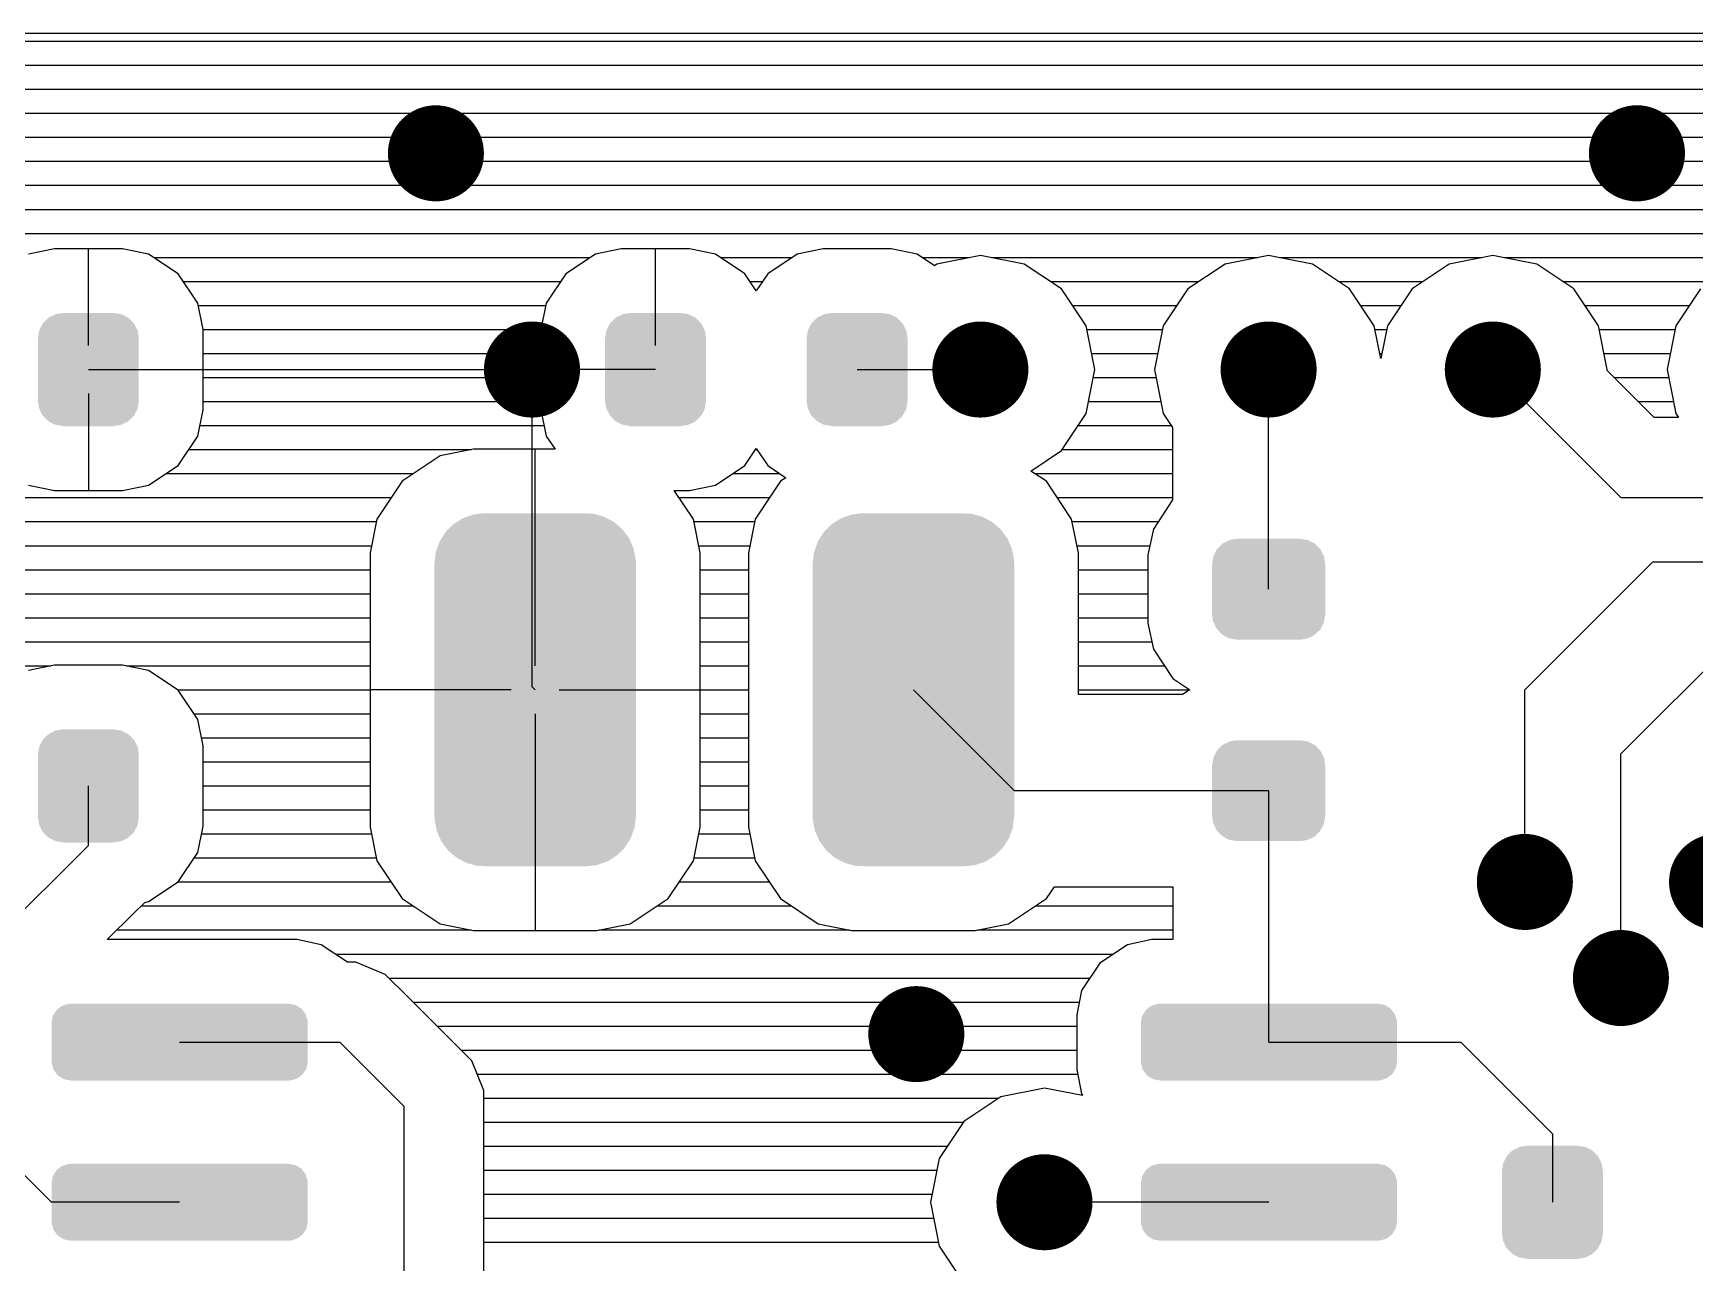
# Model space of a CAD drawing. Extents: x 295 to 953, y 10 to 290.
# Drawn here: x 781.68 to 811.99, y 238.14 to 260.56 of the extents above; entities that cross this region are included whole.
import ezdxf

# ---------------------------------------------------------------- set-up
doc = ezdxf.new("R2010")
doc.units = 0
doc.header["$LTSCALE"] = 5
doc.header["$MEASUREMENT"] = 0
doc.layers.get('0').update_dxf_attribs({"linetype": 'CONTINUOUS', "lineweight": 25})
doc.layers.add('DV-PEI-A6_BOT', color=7, linetype='CONTINUOUS')

msp = doc.modelspace()

# ---------------------------------------------------------------- linework, layer by layer
at = {"const_width": 0.876}
for points in [[(789.466, 258.372, -1), (788.59, 258.372, -1)], [(811.374, 258.372, -1), (810.497, 258.372, -1)], [(791.219, 254.428, -1), (790.342, 254.428, -1)], [(799.397, 254.428, -1), (798.521, 254.428, -1)], [(804.655, 254.428, -1), (803.779, 254.428, -1)], [(808.745, 254.428, -1), (807.868, 254.428, -1)], [(809.329, 245.081, -1), (808.453, 245.081, -1)], [(812.834, 245.081, -1), (811.958, 245.081, -1)], [(811.081, 243.329, -1), (810.205, 243.329, -1)], [(798.229, 242.306, -1), (797.353, 242.306, -1)], [(800.566, 239.239, -1), (799.69, 239.239, -1)]]:
    msp.add_lwpolyline(points, format="xyb", close=True, dxfattribs=at)
for points in [[(783.582, 255.148), (783.526, 255.263), (781.794, 255.148), (781.855, 255.263)], [(783.526, 255.263), (783.513, 255.277), (781.855, 255.263), (781.862, 255.277)], [(783.513, 255.277), (783.424, 255.368), (781.862, 255.277), (781.958, 255.368)], [(783.424, 255.368), (783.406, 255.378), (781.958, 255.368), (781.967, 255.378)], [(783.406, 255.378), (783.295, 255.435), (781.967, 255.378), (782.089, 255.435)], [(783.295, 255.435), (783.265, 255.44), (782.089, 255.435), (782.099, 255.44)], [(783.265, 255.44), (783.151, 255.459), (782.099, 255.44), (782.228, 255.459)], [(783.151, 255.459), (783.151, 255.462), (782.228, 255.459), (782.228, 255.462)], [(793.929, 255.148), (793.872, 255.263), (792.14, 255.148), (792.201, 255.263)], [(793.872, 255.263), (793.86, 255.277), (792.201, 255.263), (792.208, 255.277)], [(793.86, 255.277), (793.771, 255.368), (792.208, 255.277), (792.304, 255.368)], [(793.771, 255.368), (793.752, 255.378), (792.304, 255.368), (792.314, 255.378)], [(793.752, 255.378), (793.641, 255.435), (792.314, 255.378), (792.435, 255.435)], [(793.641, 255.435), (793.611, 255.44), (792.435, 255.435), (792.445, 255.44)], [(793.611, 255.44), (793.497, 255.459), (792.445, 255.44), (792.574, 255.459)], [(793.497, 255.459), (793.497, 255.462), (792.574, 255.459), (792.574, 255.462)], [(797.603, 255.148), (797.547, 255.263), (795.814, 255.148), (795.876, 255.263)], [(797.547, 255.263), (797.534, 255.277), (795.876, 255.263), (795.883, 255.277)], [(797.534, 255.277), (797.445, 255.368), (795.883, 255.277), (795.978, 255.368)], [(797.445, 255.368), (797.427, 255.378), (795.978, 255.368), (795.988, 255.378)], [(797.427, 255.378), (797.316, 255.435), (795.988, 255.378), (796.11, 255.435)], [(797.316, 255.435), (797.286, 255.44), (796.11, 255.435), (796.12, 255.44)], [(797.286, 255.44), (797.172, 255.459), (796.12, 255.44), (796.249, 255.459)], [(797.172, 255.459), (797.172, 255.462), (796.249, 255.459), (796.249, 255.462)], [(783.609, 255.004), (783.59, 255.132), (781.769, 255.004), (781.791, 255.132)], [(783.609, 255.001), (783.609, 255.004), (781.769, 255.001), (781.769, 255.004)], [(783.609, 253.856), (783.609, 255.001), (781.769, 253.856), (781.769, 255.001)], [(783.59, 255.132), (783.582, 255.148), (781.791, 255.132), (781.794, 255.148)], [(793.956, 255.004), (793.936, 255.132), (792.115, 255.004), (792.137, 255.132)], [(793.956, 255.001), (793.956, 255.004), (792.115, 255.001), (792.115, 255.004)], [(793.956, 253.856), (793.956, 255.001), (792.115, 253.856), (792.115, 255.001)], [(793.936, 255.132), (793.929, 255.148), (792.137, 255.132), (792.14, 255.148)], [(797.63, 255.004), (797.611, 255.132), (795.79, 255.004), (795.812, 255.132)], [(797.63, 255.001), (797.63, 255.004), (795.79, 255.001), (795.79, 255.004)], [(797.63, 253.856), (797.63, 255.001), (795.79, 253.856), (795.79, 255.001)], [(797.611, 255.132), (797.603, 255.148), (795.812, 255.132), (795.814, 255.148)], [(783.609, 253.853), (783.609, 253.856), (781.769, 253.853), (781.769, 253.856)], [(783.588, 253.725), (783.609, 253.853), (781.789, 253.725), (781.769, 253.853)], [(783.585, 253.709), (783.588, 253.725), (781.796, 253.709), (781.789, 253.725)], [(783.524, 253.593), (783.585, 253.709), (781.852, 253.593), (781.796, 253.709)], [(793.956, 253.853), (793.956, 253.856), (792.115, 253.853), (792.115, 253.856)], [(793.934, 253.725), (793.956, 253.853), (792.135, 253.725), (792.115, 253.853)], [(793.931, 253.709), (793.934, 253.725), (792.142, 253.709), (792.135, 253.725)], [(793.87, 253.593), (793.931, 253.709), (792.199, 253.593), (792.142, 253.709)], [(797.63, 253.853), (797.63, 253.856), (795.79, 253.853), (795.79, 253.856)], [(797.608, 253.725), (797.63, 253.853), (795.81, 253.725), (795.79, 253.853)], [(797.606, 253.709), (797.608, 253.725), (795.817, 253.709), (795.81, 253.725)], [(797.544, 253.593), (797.606, 253.709), (795.873, 253.593), (795.817, 253.709)], [(783.517, 253.58), (783.524, 253.593), (781.865, 253.58), (781.852, 253.593)], [(783.421, 253.489), (783.517, 253.58), (781.954, 253.489), (781.865, 253.58)], [(783.411, 253.479), (783.421, 253.489), (781.972, 253.479), (781.954, 253.489)], [(783.29, 253.421), (783.411, 253.479), (782.084, 253.421), (781.972, 253.479)], [(783.279, 253.417), (783.29, 253.421), (782.114, 253.417), (782.084, 253.421)], [(783.151, 253.398), (783.279, 253.417), (782.228, 253.398), (782.114, 253.417)], [(783.151, 253.394), (783.151, 253.398), (782.228, 253.394), (782.228, 253.398)], [(793.863, 253.58), (793.87, 253.593), (792.211, 253.58), (792.199, 253.593)], [(793.767, 253.489), (793.863, 253.58), (792.3, 253.489), (792.211, 253.58)], [(793.757, 253.479), (793.767, 253.489), (792.319, 253.479), (792.3, 253.489)], [(793.636, 253.421), (793.757, 253.479), (792.43, 253.421), (792.319, 253.479)], [(793.626, 253.417), (793.636, 253.421), (792.46, 253.417), (792.43, 253.421)], [(793.497, 253.398), (793.626, 253.417), (792.574, 253.398), (792.46, 253.417)], [(793.497, 253.394), (793.497, 253.398), (792.574, 253.394), (792.574, 253.398)], [(797.537, 253.58), (797.544, 253.593), (795.886, 253.58), (795.873, 253.593)], [(797.442, 253.489), (797.537, 253.58), (795.975, 253.489), (795.886, 253.58)], [(797.432, 253.479), (797.442, 253.489), (795.993, 253.479), (795.975, 253.489)], [(797.31, 253.421), (797.432, 253.479), (796.105, 253.421), (795.993, 253.479)], [(797.3, 253.417), (797.31, 253.421), (796.135, 253.417), (796.105, 253.421)], [(797.172, 253.398), (797.3, 253.417), (796.249, 253.398), (796.135, 253.417)], [(797.172, 253.394), (797.172, 253.398), (796.249, 253.394), (796.249, 253.398)], [(792.43, 251.514), (792.319, 251.61), (789.255, 251.514), (789.351, 251.61)], [(792.319, 251.61), (792.273, 251.649), (789.351, 251.61), (789.414, 251.649)], [(792.273, 251.649), (792.14, 251.719), (789.414, 251.649), (789.527, 251.719)], [(792.14, 251.719), (792.09, 251.746), (789.527, 251.719), (789.604, 251.746)], [(792.09, 251.746), (791.935, 251.786), (789.604, 251.746), (789.723, 251.786)], [(791.935, 251.786), (791.89, 251.799), (789.723, 251.786), (789.838, 251.799)], [(791.89, 251.799), (791.683, 251.805), (789.838, 251.799), (789.903, 251.805)], [(789.994, 251.805), (789.929, 251.808), (789.903, 251.805), (789.929, 251.808)], [(799.33, 251.514), (799.218, 251.61), (796.154, 251.514), (796.251, 251.61)], [(799.218, 251.61), (799.173, 251.649), (796.251, 251.61), (796.314, 251.649)], [(799.173, 251.649), (799.039, 251.719), (796.314, 251.649), (796.427, 251.719)], [(799.039, 251.719), (798.989, 251.746), (796.427, 251.719), (796.503, 251.746)], [(798.989, 251.746), (798.835, 251.786), (796.503, 251.746), (796.622, 251.786)], [(798.835, 251.786), (798.789, 251.799), (796.622, 251.786), (796.737, 251.799)], [(798.789, 251.799), (798.582, 251.805), (796.737, 251.799), (796.802, 251.805)], [(796.893, 251.805), (796.828, 251.808), (796.802, 251.805), (796.828, 251.808)], [(792.636, 251.158), (792.579, 251.289), (789.047, 251.158), (789.094, 251.289)], [(792.579, 251.289), (792.553, 251.348), (789.094, 251.289), (789.131, 251.348)], [(792.553, 251.348), (792.467, 251.464), (789.131, 251.348), (789.204, 251.464)], [(792.467, 251.464), (792.43, 251.514), (789.204, 251.464), (789.255, 251.514)], [(799.535, 251.158), (799.478, 251.289), (795.947, 251.158), (795.993, 251.289)], [(799.478, 251.289), (799.453, 251.348), (795.993, 251.289), (796.03, 251.348)], [(799.453, 251.348), (799.367, 251.464), (796.03, 251.348), (796.104, 251.464)], [(799.367, 251.464), (799.33, 251.514), (796.104, 251.464), (796.154, 251.514)], [(805.155, 251.156), (805.066, 251.249), (803.277, 251.156), (803.372, 251.249)], [(805.066, 251.249), (805.048, 251.258), (803.372, 251.249), (803.381, 251.258)], [(805.048, 251.258), (804.936, 251.317), (803.381, 251.258), (803.503, 251.317)], [(804.936, 251.317), (804.909, 251.321), (803.503, 251.317), (803.512, 251.321)], [(804.909, 251.321), (804.793, 251.341), (803.512, 251.321), (803.642, 251.341)], [(792.676, 250.888), (792.674, 250.954), (789.002, 250.888), (789.009, 250.954)], [(792.674, 250.954), (792.648, 251.094), (789.009, 250.954), (789.025, 251.094)], [(792.648, 251.094), (792.636, 251.158), (789.025, 251.094), (789.047, 251.158)], [(799.576, 250.888), (799.573, 250.954), (795.901, 250.888), (795.909, 250.954)], [(799.573, 250.954), (799.547, 251.094), (795.909, 250.954), (795.924, 251.094)], [(799.547, 251.094), (799.535, 251.158), (795.924, 251.094), (795.947, 251.158)], [(805.248, 250.882), (805.23, 251.012), (803.186, 250.882), (803.207, 251.012)], [(805.23, 251.012), (805.223, 251.026), (803.207, 251.012), (803.209, 251.026)], [(805.223, 251.026), (805.167, 251.143), (803.209, 251.026), (803.27, 251.143)], [(805.167, 251.143), (805.155, 251.156), (803.27, 251.143), (803.277, 251.156)], [(792.679, 246.288), (792.679, 250.885), (788.999, 246.288), (788.999, 250.885)], [(792.676, 250.885), (792.676, 250.888), (789.002, 250.885), (789.002, 250.888)], [(799.579, 246.288), (799.579, 250.885), (795.898, 246.288), (795.898, 250.885)], [(799.576, 250.885), (799.576, 250.888), (795.901, 250.885), (795.901, 250.888)], [(805.251, 249.959), (805.251, 250.882), (803.183, 249.959), (803.183, 250.882)], [(805.227, 249.83), (805.248, 249.959), (803.205, 249.83), (803.186, 249.959)], [(805.225, 249.815), (805.227, 249.83), (803.212, 249.815), (803.205, 249.83)], [(805.164, 249.698), (805.225, 249.815), (803.268, 249.698), (803.212, 249.815)], [(805.158, 249.686), (805.164, 249.698), (803.28, 249.686), (803.268, 249.698)], [(805.062, 249.593), (805.158, 249.686), (803.369, 249.593), (803.28, 249.686)], [(805.053, 249.584), (805.062, 249.593), (803.386, 249.584), (803.369, 249.593)], [(804.931, 249.525), (805.053, 249.584), (803.498, 249.525), (803.386, 249.584)], [(804.922, 249.52), (804.931, 249.525), (803.526, 249.52), (803.498, 249.525)], [(804.793, 249.501), (804.922, 249.52), (803.642, 249.501), (803.526, 249.52)], [(783.582, 247.553), (783.526, 247.669), (781.794, 247.553), (781.855, 247.669)], [(783.526, 247.669), (783.513, 247.682), (781.855, 247.669), (781.862, 247.682)], [(783.513, 247.682), (783.424, 247.773), (781.862, 247.682), (781.958, 247.773)], [(783.424, 247.773), (783.406, 247.783), (781.958, 247.773), (781.967, 247.783)], [(783.406, 247.783), (783.295, 247.841), (781.967, 247.783), (782.089, 247.841)], [(783.295, 247.841), (783.265, 247.846), (782.089, 247.841), (782.099, 247.846)], [(783.265, 247.846), (783.151, 247.864), (782.099, 247.846), (782.228, 247.864)], [(783.151, 247.864), (783.151, 247.868), (782.228, 247.864), (782.228, 247.868)], [(805.048, 247.583), (804.936, 247.642), (803.381, 247.583), (803.503, 247.642)], [(804.936, 247.642), (804.909, 247.647), (803.503, 247.642), (803.512, 247.647)], [(804.909, 247.647), (804.793, 247.666), (803.512, 247.647), (803.642, 247.666)], [(783.609, 247.409), (783.59, 247.538), (781.769, 247.409), (781.791, 247.538)], [(783.609, 247.406), (783.609, 247.409), (781.769, 247.406), (781.769, 247.409)], [(783.609, 246.261), (783.609, 247.406), (781.769, 246.261), (781.769, 247.406)], [(783.59, 247.538), (783.582, 247.553), (781.791, 247.538), (781.794, 247.553)], [(805.248, 247.208), (805.23, 247.337), (803.186, 247.208), (803.207, 247.337)], [(805.23, 247.337), (805.223, 247.352), (803.207, 247.337), (803.209, 247.352)], [(805.223, 247.352), (805.167, 247.469), (803.209, 247.352), (803.27, 247.469)], [(805.167, 247.469), (805.155, 247.481), (803.27, 247.469), (803.277, 247.481)], [(805.155, 247.481), (805.066, 247.574), (803.277, 247.481), (803.372, 247.574)], [(805.066, 247.574), (805.048, 247.583), (803.372, 247.574), (803.381, 247.583)], [(805.251, 246.285), (805.251, 247.208), (803.183, 246.285), (803.183, 247.208)], [(783.609, 246.258), (783.609, 246.261), (781.769, 246.258), (781.769, 246.261)], [(783.588, 246.13), (783.609, 246.258), (781.789, 246.13), (781.769, 246.258)], [(783.585, 246.114), (783.588, 246.13), (781.796, 246.114), (781.789, 246.13)], [(783.524, 245.999), (783.585, 246.114), (781.852, 245.999), (781.796, 246.114)], [(792.676, 246.285), (792.676, 246.288), (789.002, 246.285), (789.002, 246.288)], [(792.669, 246.218), (792.676, 246.285), (789.004, 246.218), (789.002, 246.285)], [(792.653, 246.079), (792.669, 246.218), (789.03, 246.079), (789.004, 246.218)], [(799.576, 246.285), (799.576, 246.288), (795.901, 246.285), (795.901, 246.288)], [(799.568, 246.218), (799.576, 246.285), (795.903, 246.218), (795.901, 246.285)], [(799.552, 246.079), (799.568, 246.218), (795.929, 246.079), (795.903, 246.218)], [(805.227, 246.155), (805.248, 246.285), (803.205, 246.155), (803.186, 246.285)], [(805.225, 246.141), (805.227, 246.155), (803.212, 246.141), (803.205, 246.155)], [(805.164, 246.024), (805.225, 246.141), (803.268, 246.024), (803.212, 246.141)], [(783.517, 245.986), (783.524, 245.999), (781.865, 245.986), (781.852, 245.999)], [(783.421, 245.894), (783.517, 245.986), (781.954, 245.894), (781.865, 245.986)], [(783.411, 245.885), (783.421, 245.894), (781.972, 245.885), (781.954, 245.894)], [(783.29, 245.827), (783.411, 245.885), (782.084, 245.827), (781.972, 245.885)], [(783.279, 245.822), (783.29, 245.827), (782.114, 245.822), (782.084, 245.827)], [(783.151, 245.804), (783.279, 245.822), (782.228, 245.804), (782.114, 245.822)], [(783.151, 245.8), (783.151, 245.804), (782.228, 245.8), (782.228, 245.804)], [(792.63, 246.015), (792.653, 246.079), (789.042, 246.015), (789.03, 246.079)], [(792.584, 245.884), (792.63, 246.015), (789.099, 245.884), (789.042, 246.015)], [(792.547, 245.825), (792.584, 245.884), (789.125, 245.825), (789.099, 245.884)], [(792.474, 245.709), (792.547, 245.825), (789.211, 245.709), (789.125, 245.825)], [(799.53, 246.015), (799.552, 246.079), (795.941, 246.015), (795.929, 246.079)], [(799.484, 245.884), (799.53, 246.015), (795.999, 245.884), (795.941, 246.015)], [(799.447, 245.825), (799.484, 245.884), (796.024, 245.825), (795.999, 245.884)], [(799.373, 245.709), (799.447, 245.825), (796.11, 245.709), (796.024, 245.825)], [(805.158, 246.011), (805.164, 246.024), (803.28, 246.011), (803.268, 246.024)], [(805.062, 245.918), (805.158, 246.011), (803.369, 245.918), (803.28, 246.011)], [(805.053, 245.909), (805.062, 245.918), (803.386, 245.909), (803.369, 245.918)], [(804.931, 245.85), (805.053, 245.909), (803.498, 245.85), (803.386, 245.909)], [(804.922, 245.846), (804.931, 245.85), (803.526, 245.846), (803.498, 245.85)], [(804.793, 245.826), (804.922, 245.846), (803.642, 245.826), (803.526, 245.846)], [(792.423, 245.658), (792.474, 245.709), (789.248, 245.658), (789.211, 245.709)], [(792.327, 245.563), (792.423, 245.658), (789.359, 245.563), (789.248, 245.658)], [(792.264, 245.524), (792.327, 245.563), (789.405, 245.524), (789.359, 245.563)], [(792.151, 245.453), (792.264, 245.524), (789.538, 245.453), (789.405, 245.524)], [(799.323, 245.658), (799.373, 245.709), (796.147, 245.658), (796.11, 245.709)], [(799.226, 245.563), (799.323, 245.658), (796.258, 245.563), (796.147, 245.658)], [(799.163, 245.524), (799.226, 245.563), (796.304, 245.524), (796.258, 245.563)], [(799.05, 245.453), (799.163, 245.524), (796.437, 245.453), (796.304, 245.524)], [(792.074, 245.427), (792.151, 245.453), (789.588, 245.427), (789.538, 245.453)], [(791.955, 245.386), (792.074, 245.427), (789.743, 245.386), (789.588, 245.427)], [(791.841, 245.374), (791.955, 245.386), (789.788, 245.374), (789.743, 245.386)], [(791.777, 245.367), (791.841, 245.374), (789.995, 245.367), (789.788, 245.374)], [(791.749, 245.365), (791.777, 245.367), (791.749, 245.365), (791.683, 245.367)], [(798.974, 245.427), (799.05, 245.453), (796.487, 245.427), (796.437, 245.453)], [(798.854, 245.386), (798.974, 245.427), (796.642, 245.386), (796.487, 245.427)], [(798.741, 245.374), (798.854, 245.386), (796.687, 245.374), (796.642, 245.386)], [(798.676, 245.367), (798.741, 245.374), (796.894, 245.367), (796.687, 245.374)], [(798.648, 245.365), (798.676, 245.367), (798.648, 245.365), (798.582, 245.367)], [(786.595, 242.745), (786.575, 242.772), (782.107, 242.745), (782.142, 242.772)], [(786.575, 242.772), (786.491, 242.823), (782.142, 242.772), (782.208, 242.823)], [(786.491, 242.823), (786.466, 242.838), (782.208, 242.823), (782.26, 242.838)], [(786.466, 242.838), (786.352, 242.859), (782.26, 242.838), (782.33, 242.859)], [(786.352, 242.859), (786.341, 242.861), (782.33, 242.859), (782.368, 242.861)], [(806.464, 242.745), (806.443, 242.772), (801.976, 242.745), (802.011, 242.772)], [(806.443, 242.772), (806.36, 242.823), (802.011, 242.772), (802.077, 242.823)], [(806.36, 242.823), (806.335, 242.838), (802.077, 242.823), (802.128, 242.838)], [(806.335, 242.838), (806.22, 242.859), (802.128, 242.838), (802.199, 242.859)], [(806.22, 242.859), (806.209, 242.861), (802.199, 242.859), (802.237, 242.861)], [(786.691, 242.511), (786.689, 242.549), (782.018, 242.511), (782.025, 242.549)], [(786.691, 241.81), (786.691, 242.511), (782.018, 241.81), (782.018, 242.511)], [(786.689, 242.549), (786.663, 242.636), (782.025, 242.549), (782.041, 242.636)], [(786.663, 242.636), (786.653, 242.671), (782.041, 242.636), (782.062, 242.671)], [(786.653, 242.671), (786.595, 242.745), (782.062, 242.671), (782.107, 242.745)], [(806.56, 242.511), (806.558, 242.549), (801.886, 242.511), (801.893, 242.549)], [(806.56, 241.81), (806.56, 242.511), (801.886, 241.81), (801.886, 242.511)], [(806.558, 242.549), (806.532, 242.636), (801.893, 242.549), (801.909, 242.636)], [(806.532, 242.636), (806.521, 242.671), (801.909, 242.636), (801.93, 242.671)], [(806.521, 242.671), (806.464, 242.745), (801.93, 242.671), (801.976, 242.745)], [(786.684, 241.772), (786.691, 241.81), (782.02, 241.772), (782.018, 241.81)], [(786.668, 241.684), (786.684, 241.772), (782.046, 241.684), (782.02, 241.772)], [(786.647, 241.65), (786.668, 241.684), (782.056, 241.65), (782.046, 241.684)], [(786.601, 241.576), (786.647, 241.65), (782.113, 241.576), (782.056, 241.65)], [(786.567, 241.549), (786.601, 241.576), (782.134, 241.549), (782.113, 241.576)], [(786.501, 241.498), (786.567, 241.549), (782.217, 241.498), (782.134, 241.549)], [(806.553, 241.772), (806.56, 241.81), (801.888, 241.772), (801.886, 241.81)], [(806.537, 241.684), (806.553, 241.772), (801.914, 241.684), (801.888, 241.772)], [(806.515, 241.65), (806.537, 241.684), (801.925, 241.65), (801.914, 241.684)], [(806.47, 241.576), (806.515, 241.65), (801.982, 241.576), (801.925, 241.65)], [(806.435, 241.549), (806.47, 241.576), (802.003, 241.549), (801.982, 241.576)], [(806.369, 241.498), (806.435, 241.549), (802.086, 241.498), (802.003, 241.549)], [(786.449, 241.482), (786.501, 241.498), (782.243, 241.482), (782.217, 241.498)], [(786.378, 241.461), (786.449, 241.482), (782.357, 241.461), (782.243, 241.482)], [(786.341, 241.459), (786.378, 241.461), (782.368, 241.459), (782.357, 241.461)], [(806.318, 241.482), (806.369, 241.498), (802.111, 241.482), (802.086, 241.498)], [(806.247, 241.461), (806.318, 241.482), (802.226, 241.461), (802.111, 241.482)], [(806.209, 241.459), (806.247, 241.461), (802.237, 241.459), (802.226, 241.461)], [(810.286, 239.959), (810.23, 240.074), (808.497, 239.959), (808.559, 240.074)], [(810.23, 240.074), (810.217, 240.087), (808.559, 240.074), (808.566, 240.087)], [(810.217, 240.087), (810.128, 240.179), (808.566, 240.087), (808.661, 240.179)], [(810.128, 240.179), (810.11, 240.188), (808.661, 240.179), (808.671, 240.188)], [(810.11, 240.188), (809.999, 240.246), (808.671, 240.188), (808.793, 240.246)], [(809.999, 240.246), (809.969, 240.251), (808.793, 240.246), (808.803, 240.251)], [(809.969, 240.251), (809.855, 240.269), (808.803, 240.251), (808.932, 240.269)], [(809.855, 240.269), (809.855, 240.273), (808.932, 240.269), (808.932, 240.273)], [(786.663, 239.715), (786.653, 239.75), (782.041, 239.715), (782.062, 239.75)], [(786.653, 239.75), (786.595, 239.824), (782.062, 239.75), (782.107, 239.824)], [(786.595, 239.824), (786.575, 239.851), (782.107, 239.824), (782.142, 239.851)], [(786.575, 239.851), (786.491, 239.902), (782.142, 239.851), (782.208, 239.902)], [(786.491, 239.902), (786.466, 239.917), (782.208, 239.902), (782.26, 239.917)], [(786.466, 239.917), (786.352, 239.938), (782.26, 239.917), (782.33, 239.938)], [(786.352, 239.938), (786.341, 239.94), (782.33, 239.938), (782.368, 239.94)], [(806.532, 239.715), (806.521, 239.75), (801.909, 239.715), (801.93, 239.75)], [(806.521, 239.75), (806.464, 239.824), (801.93, 239.75), (801.976, 239.824)], [(806.464, 239.824), (806.443, 239.851), (801.976, 239.824), (802.011, 239.851)], [(806.443, 239.851), (806.36, 239.902), (802.011, 239.851), (802.077, 239.902)], [(806.36, 239.902), (806.335, 239.917), (802.077, 239.902), (802.128, 239.917)], [(806.335, 239.917), (806.22, 239.938), (802.128, 239.917), (802.199, 239.938)], [(806.22, 239.938), (806.209, 239.94), (802.199, 239.938), (802.237, 239.94)], [(810.313, 239.815), (810.294, 239.943), (808.473, 239.815), (808.495, 239.943)], [(810.313, 239.812), (810.313, 239.815), (808.473, 239.812), (808.473, 239.815)], [(810.313, 238.667), (810.313, 239.812), (808.473, 238.667), (808.473, 239.812)], [(810.294, 239.943), (810.286, 239.959), (808.495, 239.943), (808.497, 239.959)], [(786.691, 239.59), (786.689, 239.628), (782.018, 239.59), (782.025, 239.628)], [(786.691, 238.889), (786.691, 239.59), (782.018, 238.889), (782.018, 239.59)], [(786.689, 239.628), (786.663, 239.715), (782.025, 239.628), (782.041, 239.715)], [(806.56, 239.59), (806.558, 239.628), (801.886, 239.59), (801.893, 239.628)], [(806.56, 238.889), (806.56, 239.59), (801.886, 238.889), (801.886, 239.59)], [(806.558, 239.628), (806.532, 239.715), (801.893, 239.628), (801.909, 239.715)], [(786.684, 238.851), (786.691, 238.889), (782.02, 238.851), (782.018, 238.889)], [(786.668, 238.763), (786.684, 238.851), (782.046, 238.763), (782.02, 238.851)], [(806.553, 238.851), (806.56, 238.889), (801.888, 238.851), (801.886, 238.889)], [(806.537, 238.763), (806.553, 238.851), (801.914, 238.763), (801.888, 238.851)], [(786.647, 238.729), (786.668, 238.763), (782.056, 238.729), (782.046, 238.763)], [(786.601, 238.655), (786.647, 238.729), (782.113, 238.655), (782.056, 238.729)], [(786.567, 238.628), (786.601, 238.655), (782.134, 238.628), (782.113, 238.655)], [(786.501, 238.577), (786.567, 238.628), (782.217, 238.577), (782.134, 238.628)], [(786.449, 238.561), (786.501, 238.577), (782.243, 238.561), (782.217, 238.577)], [(786.378, 238.54), (786.449, 238.561), (782.357, 238.54), (782.243, 238.561)], [(786.341, 238.538), (786.378, 238.54), (782.368, 238.538), (782.357, 238.54)], [(806.515, 238.729), (806.537, 238.763), (801.925, 238.729), (801.914, 238.763)], [(806.47, 238.655), (806.515, 238.729), (801.982, 238.655), (801.925, 238.729)], [(806.435, 238.628), (806.47, 238.655), (802.003, 238.628), (801.982, 238.655)], [(806.369, 238.577), (806.435, 238.628), (802.086, 238.577), (802.003, 238.628)], [(806.318, 238.561), (806.369, 238.577), (802.111, 238.561), (802.086, 238.577)], [(806.247, 238.54), (806.318, 238.561), (802.226, 238.54), (802.111, 238.561)], [(806.209, 238.538), (806.247, 238.54), (802.237, 238.538), (802.226, 238.54)], [(810.313, 238.664), (810.313, 238.667), (808.473, 238.664), (808.473, 238.667)], [(810.291, 238.535), (810.313, 238.664), (808.492, 238.535), (808.473, 238.664)], [(810.289, 238.52), (810.291, 238.535), (808.5, 238.52), (808.492, 238.535)], [(810.227, 238.404), (810.289, 238.52), (808.556, 238.404), (808.5, 238.52)], [(810.22, 238.391), (810.227, 238.404), (808.569, 238.391), (808.556, 238.404)], [(810.125, 238.3), (810.22, 238.391), (808.658, 238.3), (808.569, 238.391)], [(810.115, 238.29), (810.125, 238.3), (808.676, 238.29), (808.658, 238.3)], [(809.993, 238.232), (810.115, 238.29), (808.788, 238.232), (808.676, 238.29)], [(809.983, 238.227), (809.993, 238.232), (808.818, 238.227), (808.788, 238.232)], [(809.855, 238.209), (809.983, 238.227), (808.932, 238.209), (808.818, 238.227)], [(809.855, 238.205), (809.855, 238.209), (808.932, 238.205), (808.932, 238.209)]]:
    msp.add_solid(points)
at = {"layer": 'DV-PEI-A6_BOT'}
for p, q in [((840.765, 260.411), (532.663, 260.411)), ((682.411, 260.562), (840.864, 260.562)), ((840.63, 259.972), (756.4, 259.972)), ((840.601, 259.534), (757.534, 259.534)), ((840.601, 259.096), (758.007, 259.096)), ((840.601, 258.658), (758.299, 258.658)), ((840.63, 258.22), (758.433, 258.22)), ((840.765, 257.782), (758.521, 257.782)), ((841.063, 257.344), (758.492, 257.344)), ((842.003, 256.905), (758.404, 256.905)), ((782.07, 256.631), (781.597, 256.532)), ((783.314, 256.631), (782.07, 256.631)), ((782.689, 254.867), (782.689, 256.631)), ((783.788, 256.532), (783.314, 256.631)), ((784.325, 256.175), (783.788, 256.532)), ((791.844, 256.467), (783.881, 256.467)), ((791.937, 256.532), (791.4, 256.175)), ((792.41, 256.631), (791.937, 256.532)), ((793.655, 256.631), (792.41, 256.631)), ((793.036, 254.867), (793.036, 256.631)), ((794.128, 256.532), (793.655, 256.631)), ((794.665, 256.175), (794.128, 256.532)), ((795.524, 256.467), (794.221, 256.467)), ((795.618, 256.532), (795.08, 256.175)), ((796.091, 256.631), (795.618, 256.532)), ((797.335, 256.631), (796.091, 256.631)), ((797.808, 256.532), (797.335, 256.631)), ((798.124, 256.321), (797.808, 256.532)), ((798.761, 256.467), (797.902, 256.467)), ((798.959, 256.508), (798.165, 256.35)), ((799.76, 256.35), (798.959, 256.508)), ((804.018, 256.467), (799.164, 256.467)), ((804.217, 256.508), (803.423, 256.35)), ((805.017, 256.35), (804.217, 256.508)), ((808.108, 256.467), (804.422, 256.467)), ((808.307, 256.508), (807.512, 256.35)), ((809.107, 256.35), (808.307, 256.508)), ((813.366, 256.467), (808.511, 256.467)), ((784.687, 255.638), (784.325, 256.175)), ((791.4, 256.175), (791.038, 255.638)), ((794.87, 255.866), (794.665, 256.175)), ((795.08, 256.175), (794.87, 255.866)), ((798.165, 256.35), (798.124, 256.321)), ((800.437, 255.901), (799.76, 256.35)), ((803.423, 256.35), (802.745, 255.901)), ((805.695, 255.901), (805.017, 256.35)), ((807.512, 256.35), (806.834, 255.901)), ((809.785, 255.901), (809.107, 256.35)), ((791.306, 256.029), (784.419, 256.029)), ((794.981, 256.029), (794.765, 256.029)), ((802.944, 256.029), (800.239, 256.029)), ((800.887, 255.223), (800.437, 255.901)), ((802.745, 255.901), (802.295, 255.223)), ((807.033, 256.029), (805.497, 256.029)), ((806.145, 255.223), (805.695, 255.901)), ((806.834, 255.901), (806.385, 255.223)), ((812.291, 256.029), (809.586, 256.029)), ((810.234, 255.223), (809.785, 255.901)), ((812.092, 255.901), (811.642, 255.223)), ((784.781, 255.159), (784.687, 255.638)), ((791.032, 255.591), (784.693, 255.591)), ((791.038, 255.638), (790.944, 255.159)), ((802.54, 255.591), (800.642, 255.591)), ((806.63, 255.591), (805.9, 255.591)), ((811.888, 255.591), (809.989, 255.591)), ((801.045, 254.428), (800.887, 255.223)), ((802.295, 255.223), (802.137, 254.428)), ((806.262, 254.627), (806.145, 255.223)), ((806.385, 255.223), (806.262, 254.627)), ((810.392, 254.428), (810.234, 255.223)), ((811.642, 255.223), (811.485, 254.428)), ((784.781, 253.692), (784.781, 255.159)), ((790.944, 255.153), (784.781, 255.153)), ((790.944, 255.159), (790.944, 253.692)), ((802.283, 255.153), (800.899, 255.153)), ((806.373, 255.153), (806.157, 255.153)), ((811.631, 255.153), (810.246, 255.153)), ((790.944, 254.715), (784.781, 254.715)), ((802.196, 254.715), (800.986, 254.715)), ((806.285, 254.715), (806.244, 254.715)), ((811.543, 254.715), (810.334, 254.715)), ((782.689, 254.428), (790.781, 254.428)), ((783.127, 254.428), (784.781, 254.428)), ((790.944, 254.277), (784.781, 254.277)), ((790.781, 248.639), (790.781, 254.428)), ((793.036, 254.428), (790.781, 254.428)), ((792.597, 254.428), (790.944, 254.428)), ((796.71, 254.428), (798.959, 254.428)), ((800.887, 253.628), (801.045, 254.428)), ((802.167, 254.277), (801.016, 254.277)), ((802.137, 254.428), (802.295, 253.628)), ((804.217, 250.421), (804.217, 254.428)), ((808.307, 254.428), (810.643, 252.092)), ((810.392, 254.411), (810.392, 254.428)), ((811.251, 253.552), (810.392, 254.411)), ((811.514, 254.277), (810.521, 254.277)), ((811.485, 254.428), (811.642, 253.628)), ((782.689, 253.99), (782.689, 252.22)), ((784.687, 253.213), (784.781, 253.692)), ((790.944, 253.838), (784.781, 253.838)), ((790.944, 253.692), (791.038, 253.213)), ((802.254, 253.838), (800.928, 253.838)), ((811.601, 253.838), (810.959, 253.838)), ((791.003, 253.4), (784.722, 253.4)), ((800.437, 252.95), (800.887, 253.628)), ((802.441, 253.4), (800.741, 253.4)), ((802.295, 253.628), (802.465, 253.371)), ((802.465, 253.371), (802.465, 252.051)), ((811.695, 253.552), (811.251, 253.552)), ((811.642, 253.628), (811.695, 253.552)), ((784.325, 252.676), (784.687, 253.213)), ((791.038, 253.213), (791.201, 252.974)), ((789.676, 252.962), (784.518, 252.962)), ((789.104, 252.851), (788.415, 252.39)), ((789.711, 252.974), (789.104, 252.851)), ((791.201, 252.974), (789.711, 252.974)), ((790.839, 249.025), (790.839, 252.974)), ((794.665, 252.676), (794.87, 252.985)), ((794.887, 252.962), (794.858, 252.962)), ((794.87, 252.985), (795.08, 252.676)), ((799.882, 252.576), (800.437, 252.95)), ((802.465, 252.962), (800.443, 252.962)), ((783.788, 252.319), (784.325, 252.676)), ((788.619, 252.524), (784.103, 252.524)), ((794.128, 252.319), (794.665, 252.676)), ((795.302, 252.524), (794.443, 252.524)), ((795.08, 252.676), (795.413, 252.454)), ((800.163, 252.39), (799.882, 252.576)), ((802.465, 252.524), (799.958, 252.524)), ((781.597, 252.319), (782.07, 252.22)), ((782.07, 252.22), (783.314, 252.22)), ((783.314, 252.22), (783.788, 252.319)), ((788.415, 252.39), (787.953, 251.7)), ((793.725, 251.7), (793.374, 252.22)), ((793.374, 252.22), (793.655, 252.22)), ((793.655, 252.22), (794.128, 252.319)), ((795.314, 252.39), (794.852, 251.7)), ((795.413, 252.454), (795.314, 252.39)), ((800.624, 251.7), (800.163, 252.39)), ((788.21, 252.086), (765.391, 252.086)), ((795.109, 252.086), (793.468, 252.086)), ((802.465, 252.086), (800.367, 252.086)), ((802.465, 252.051), (802.114, 251.519)), ((810.643, 252.092), (827.001, 252.092)), ((787.941, 251.648), (764.953, 251.648)), ((787.953, 251.7), (787.83, 251.087)), ((793.848, 251.087), (793.725, 251.7)), ((794.841, 251.648), (793.737, 251.648)), ((794.852, 251.7), (794.73, 251.087)), ((800.747, 251.087), (800.624, 251.7)), ((802.202, 251.648), (800.636, 251.648)), ((802.114, 251.519), (802.015, 251.046)), ((787.854, 251.209), (764.784, 251.209)), ((787.83, 251.087), (787.83, 246.08)), ((794.753, 251.209), (793.824, 251.209)), ((793.848, 246.08), (793.848, 251.087)), ((794.73, 251.087), (794.73, 246.08)), ((802.05, 251.209), (800.724, 251.209)), ((800.747, 248.499), (800.747, 251.087)), ((802.015, 251.046), (802.015, 249.802)), ((787.83, 250.771), (764.784, 250.771)), ((794.73, 250.771), (793.848, 250.771)), ((802.015, 250.771), (800.747, 250.771)), ((808.891, 248.586), (811.228, 250.923)), ((811.228, 250.923), (825.833, 250.923)), ((787.83, 250.333), (764.784, 250.333)), ((794.73, 250.333), (793.848, 250.333)), ((802.015, 250.333), (800.747, 250.333)), ((787.83, 249.895), (764.784, 249.895)), ((794.73, 249.895), (793.848, 249.895)), ((802.015, 249.895), (800.747, 249.895)), ((802.015, 249.802), (802.114, 249.328)), ((810.643, 247.418), (812.98, 249.755)), ((787.83, 249.457), (764.784, 249.457)), ((794.73, 249.457), (793.848, 249.457)), ((802.085, 249.457), (800.747, 249.457)), ((802.114, 249.328), (802.47, 248.791)), ((782.006, 249.019), (779.698, 249.019)), ((782.07, 249.036), (781.597, 248.937)), ((783.314, 249.036), (782.07, 249.036)), ((783.788, 248.937), (783.314, 249.036)), ((787.83, 249.019), (783.379, 249.019)), ((784.325, 248.581), (783.788, 248.937)), ((794.73, 249.019), (793.848, 249.019)), ((802.318, 249.019), (800.747, 249.019)), ((787.83, 248.581), (784.319, 248.581)), ((784.687, 248.043), (784.325, 248.581)), ((790.401, 248.586), (787.83, 248.586)), ((790.839, 248.586), (790.781, 248.639)), ((791.277, 248.586), (793.848, 248.586)), ((794.73, 248.581), (793.848, 248.581)), ((799.579, 246.746), (797.738, 248.586)), ((802.78, 248.581), (800.747, 248.581)), ((802.47, 248.791), (802.78, 248.586)), ((802.78, 248.586), (802.646, 248.499)), ((808.891, 245.081), (808.891, 248.586)), ((802.646, 248.499), (800.747, 248.499)), ((787.83, 248.142), (784.617, 248.142)), ((784.781, 247.564), (784.687, 248.043)), ((790.839, 248.148), (790.839, 244.193)), ((794.73, 248.142), (793.848, 248.142)), ((787.83, 247.704), (784.752, 247.704)), ((794.73, 247.704), (793.848, 247.704)), ((784.781, 246.098), (784.781, 247.564)), ((810.643, 243.329), (810.643, 247.418)), ((787.83, 247.266), (784.781, 247.266)), ((794.73, 247.266), (793.848, 247.266)), ((782.689, 245.747), (782.689, 246.834)), ((787.83, 246.828), (784.781, 246.828)), ((794.73, 246.828), (793.848, 246.828)), ((804.217, 246.746), (799.579, 246.746)), ((804.223, 246.74), (804.217, 246.746)), ((804.223, 242.16), (804.223, 246.74)), ((784.687, 245.619), (784.781, 246.098)), ((787.83, 246.39), (784.781, 246.39)), ((794.73, 246.39), (793.848, 246.39)), ((787.854, 245.952), (784.752, 245.952)), ((787.83, 246.08), (787.953, 245.467)), ((793.725, 245.467), (793.848, 246.08)), ((794.753, 245.952), (793.824, 245.952)), ((794.73, 246.08), (794.852, 245.467)), ((780.265, 243.329), (782.689, 245.747)), ((784.325, 245.081), (784.687, 245.619)), ((787.941, 245.514), (784.617, 245.514)), ((794.841, 245.514), (793.737, 245.514)), ((787.953, 245.467), (788.415, 244.777)), ((793.263, 244.777), (793.725, 245.467)), ((794.852, 245.467), (795.314, 244.777)), ((783.788, 244.725), (784.325, 245.081)), ((788.21, 245.075), (784.319, 245.075)), ((795.109, 245.075), (793.468, 245.075)), ((800.163, 244.777), (800.309, 244.994)), ((800.309, 244.994), (802.47, 244.994)), ((802.47, 244.994), (802.47, 244.03)), ((783.519, 244.515), (783.718, 244.707)), ((788.619, 244.637), (783.647, 244.637)), ((783.718, 244.707), (783.788, 244.725)), ((788.415, 244.777), (789.104, 244.316)), ((792.574, 244.316), (793.263, 244.777)), ((795.518, 244.637), (793.059, 244.637)), ((795.314, 244.777), (796.003, 244.316)), ((799.473, 244.316), (800.163, 244.777)), ((802.47, 244.637), (799.958, 244.637)), ((783.034, 244.03), (783.519, 244.515)), ((789.104, 244.316), (789.711, 244.193)), ((791.966, 244.193), (792.574, 244.316)), ((796.003, 244.316), (796.611, 244.193)), ((798.866, 244.193), (799.473, 244.316)), ((786.492, 244.03), (783.034, 244.03)), ((789.676, 244.199), (783.209, 244.199)), ((786.936, 243.936), (786.492, 244.03)), ((789.711, 244.193), (791.966, 244.193)), ((796.576, 244.199), (792.001, 244.199)), ((796.611, 244.193), (798.866, 244.193)), ((802.47, 244.199), (798.901, 244.199)), ((802.085, 244.03), (801.641, 243.936)), ((802.47, 244.03), (802.085, 244.03)), ((787.416, 243.621), (786.936, 243.936)), ((801.378, 243.761), (787.199, 243.761)), ((801.641, 243.936), (801.138, 243.603)), ((787.567, 243.621), (787.416, 243.621)), ((788.105, 243.393), (787.567, 243.621)), ((788.514, 242.984), (788.105, 243.393)), ((801.138, 243.603), (800.805, 243.101)), ((800.957, 243.323), (788.175, 243.323)), ((800.805, 243.101), (800.718, 242.657)), ((789.273, 242.224), (788.514, 242.984)), ((800.764, 242.885), (788.613, 242.885)), ((800.718, 242.657), (800.718, 241.658)), ((784.354, 242.16), (787.275, 242.16)), ((787.275, 242.16), (788.444, 240.992)), ((800.718, 242.446), (789.051, 242.446)), ((789.682, 241.816), (789.273, 242.224)), ((804.223, 242.16), (807.722, 242.16)), ((807.722, 242.16), (809.393, 240.489)), ((800.718, 242.008), (789.489, 242.008)), ((789.904, 241.278), (789.682, 241.816)), ((800.735, 241.57), (789.787, 241.57)), ((800.718, 241.658), (800.805, 241.214)), ((789.904, 240.7), (789.904, 241.278)), ((800.128, 241.319), (799.333, 241.161)), ((800.823, 241.185), (800.128, 241.319)), ((782.018, 239.239), (780.265, 240.992)), ((788.444, 240.992), (788.444, 234.566)), ((799.292, 241.132), (789.904, 241.132)), ((799.333, 241.161), (798.656, 240.711)), ((800.805, 241.214), (800.823, 241.185)), ((789.904, 234.852), (789.904, 240.7)), ((798.65, 240.694), (789.904, 240.694)), ((798.656, 240.711), (798.206, 240.034)), ((809.393, 240.489), (809.393, 239.239)), ((798.352, 240.256), (789.904, 240.256)), ((798.206, 240.034), (798.048, 239.239)), ((798.165, 239.818), (789.904, 239.818)), ((784.354, 239.239), (782.018, 239.239)), ((798.077, 239.379), (789.904, 239.379)), ((798.048, 239.239), (798.206, 238.439)), ((804.223, 239.239), (800.128, 239.239)), ((798.106, 238.941), (789.904, 238.941)), ((798.194, 238.503), (789.904, 238.503)), ((798.206, 238.439), (798.656, 237.761))]:
    msp.add_line(p, q, dxfattribs=at)

doc.saveas('drawing.dxf')
